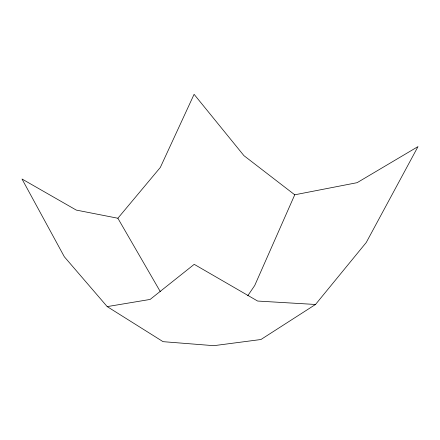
<?xml version="1.0" encoding="UTF-8"?>
<svg xmlns="http://www.w3.org/2000/svg" width="440" height="440" viewBox="0 0 440 440"><rect width="100%" height="100%" fill="white"/><g stroke="black" fill="none" stroke-linecap="round" stroke-linejoin="round"><path stroke-width="0.66" d="M160.287 291.61L117.871 218.246L76.269 210.084L22 179.003L64.35 256.795L107.201 306.609L163.07 341.666L213.813 345.68L260.926 339.515L315.502 304.475L366.245 242.501L418 146.608L357.115 182.677L294.74 194.799L254.705 285.538L247.759 295.752M117.871 218.246L160.32 167.453L194.095 94.32L243.947 155.666L294.74 194.799M107.201 306.609L150.117 299.437L194.222 264.341L257.642 301.048L315.502 304.475"/></g></svg>
